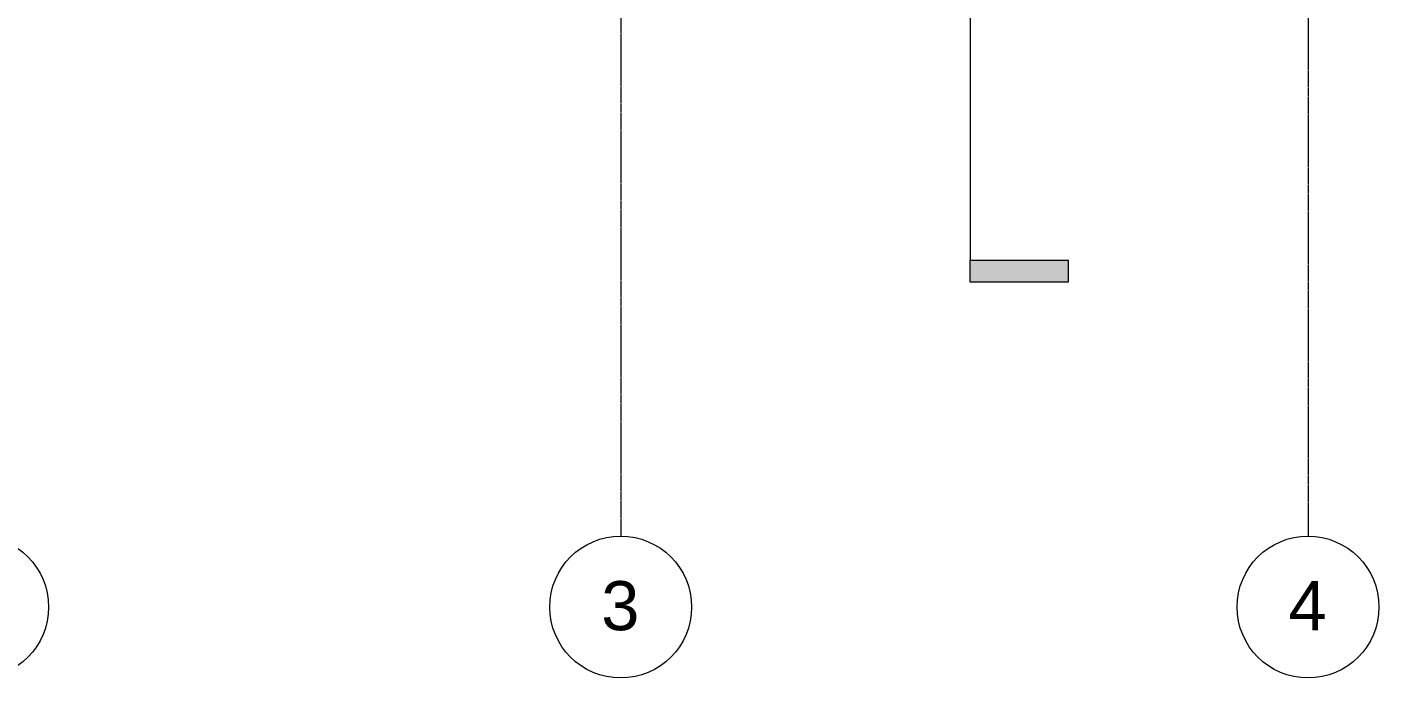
# Model space of a CAD drawing. Header units: millimetres. Extents: x -23600 to 58751, y -29611 to 36794.
# Drawn here: x 1207 to 13597, y -29611 to -23646 of the extents above; entities that cross this region are included whole.
import ezdxf

# ---------------------------------------------------------------- set-up
doc = ezdxf.new("R2010")
doc.units = ezdxf.units.MM
doc.linetypes.add('Grid Line', pattern=[22.225, 12.7, -3.175, 3.175, -3.175])
for name, color, linetype, lineweight in [('G-ANNO-SYMB', 111, 'Continuous', 9), ('S-GRID', 1, 'Continuous', 9), ('S-GRID-IDEN', 1, 'Continuous', 9)]:
    doc.layers.add(name, color=color, linetype=linetype, lineweight=lineweight)
doc.styles.add('Arial_1', font='arial.ttf', dxfattribs={"height": 450})

# ---------------------------------------------------------------- blocks, each defined once
blk = doc.blocks.new('轴网 - M_Grid Head - Circle-24584-01 - Entry Level')
at = {"layer": 'S-GRID-IDEN'}
blk.add_circle((0, 0), 6.5, dxfattribs=at)
blk = doc.blocks.new('剖面 - M_Section Tail - Filled-28045-01 - Entry Level')
at = {"layer": 'G-ANNO-SYMB'}
blk.add_hatch(color=256, dxfattribs=at).paths.add_polyline_path([(0, 9), (0, 0), (-2, 0), (-2, 9)], flags=0)
for p, q in [((0, 9), (-2, 9)), ((-2, 9), (-2, 0)), ((0, 0), (0, 9)), ((-2, 0), (0, 0))]:
    blk.add_line(p, q, dxfattribs=at)

msp = doc.modelspace()

# ---------------------------------------------------------------- linework, layer by layer
at = {"layer": 'G-ANNO-SYMB'}
msp.add_line((9849.7, -14149.2), (9849.7, -25782.6), dxfattribs=at)
at = {"layer": 'S-GRID', "linetype": 'Grid Line'}
for p, q in [((6647.6, 35412.1), (6647.6, -28311.2)), ((12946.8, 576.6), (12946.8, -28311.2))]:
    msp.add_line(p, q, dxfattribs=at)

# ---------------------------------------------------------------- block references
at = {"layer": 'G-ANNO-SYMB', "extrusion": (0, 0, -1), "xscale": 99.99999999999991, "yscale": 99.99999999999991, "zscale": 99.99999999999991, "rotation": 90.00000000000055}
msp.add_blockref('剖面 - M_Section Tail - Filled-28045-01 - Entry Level', (-9849.7, -25782.6), dxfattribs=at)
at = {"layer": 'S-GRID-IDEN', "xscale": 99.99999999999991, "yscale": 99.99999999999991, "zscale": 99.99999999999991, "rotation": 180}
for p in [(754.8, -28961.2), (6647.6, -28961.2), (12946.8, -28961.2)]:
    msp.add_blockref('轴网 - M_Grid Head - Circle-24584-01 - Entry Level', p, dxfattribs=at)

# ---------------------------------------------------------------- texts
at = {"layer": 'S-GRID-IDEN', "char_height": 450, "width": 424.894, "attachment_point": 1, "style": 'Arial_1'}
for s, insert in [('\\fArial|b0|i0|c134|p34|;3', (6469.2, -28723.5)), ('\\fArial|b0|i0|c134|p34|;4', (12768.4, -28723.5))]:
    msp.add_mtext(s, dxfattribs=dict(at, insert=insert))

doc.saveas('drawing.dxf')
